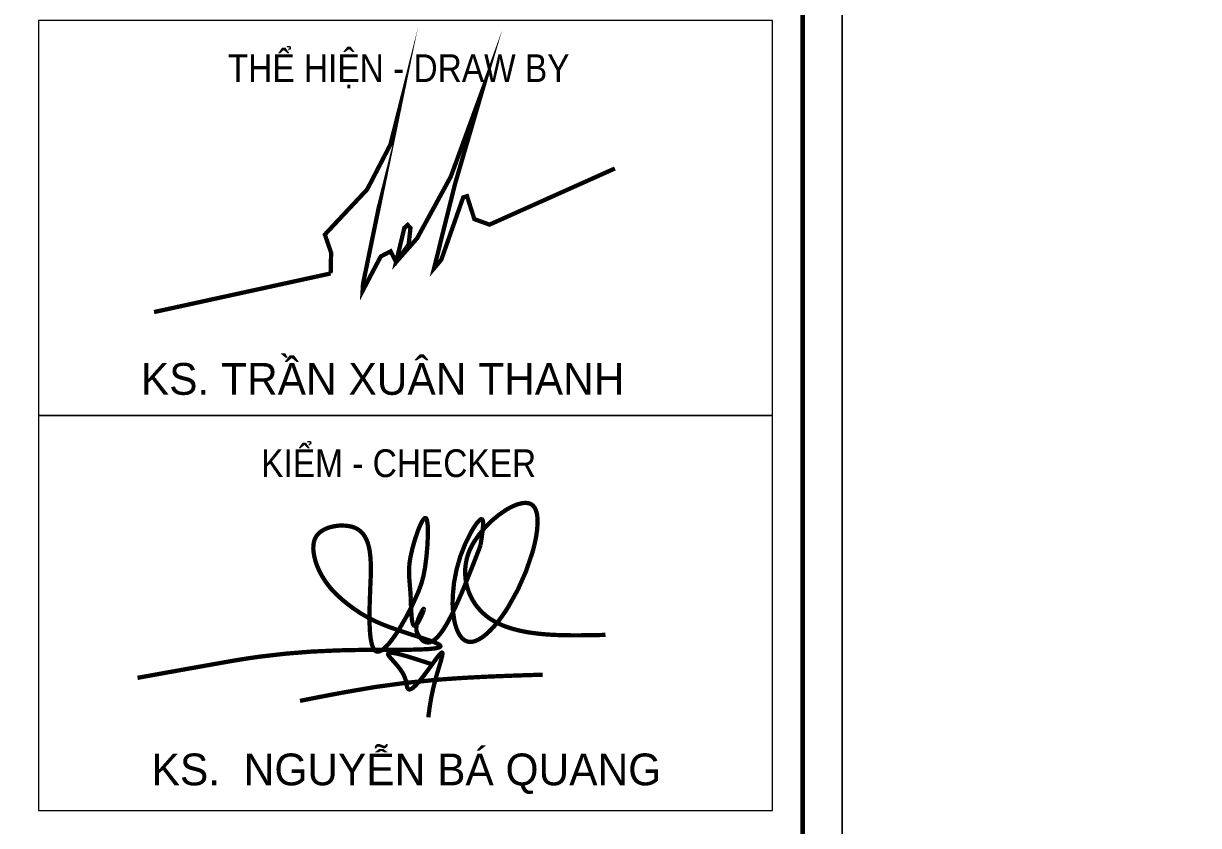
# Model space of a CAD drawing. Header units: millimetres. Extents: x -295047 to 29144, y -724756 to -246879.
# Drawn here: x -125167 to -122206, y -355826 to -353805 of the extents above; entities that cross this region are included whole.
import ezdxf
from ezdxf.enums import TextEntityAlignment as Align

# ---------------------------------------------------------------- set-up
doc = ezdxf.new("R2010")
doc.units = ezdxf.units.MM
doc.header["$MEASUREMENT"] = 0
doc.layers.get('Defpoints').update_dxf_attribs({"color": 1})
for name, color, linetype, lineweight in [('Khungten_LCDI', 7, 'Continuous', 5), ('LC ISO', 153, 'Continuous', 13), ('LC Net dam 1', 30, 'Continuous', 30), ('LC Net thay', 7, 'Continuous', 25), ('LC Text1', 3, 'Continuous', 20)]:
    doc.layers.add(name, color=color, linetype=linetype, lineweight=lineweight)
doc.styles.add('Khungten', font='VHAVAN_1.TTF', dxfattribs={"width": 0.9, "height": 5000})
doc.styles.add('Title', font='VHBLACK_1.TTF', dxfattribs={"width": 0.8})
doc.styles.add('VNAVANTH', font='VHAVANB_1.TTF', dxfattribs={"width": 0.6})

# ---------------------------------------------------------------- blocks, each defined once
blk = doc.blocks.new('NGUYEN BA QUANG')
at = {"layer": 'LC ISO', "const_width": 54}
for points in [[(906.2, 1113.7, 0.006821), (929.4, 1272.3, 0.011774), (936.5, 1340.2, 0.026266), (938.3, 1394.3, 0.052103), (935.1, 1423.1, 0.076783), (930.4, 1435.6, 0.163971), (923.4, 1442.2, 0.170042), (913.9, 1442.3, 0.080479), (902.1, 1436.2, 0.05585), (880.7, 1416.8, 0.031056), (847.1, 1374.6, 0.025203), (790.7, 1285.5, 0.116129), (556.2, 475.6, 0.061974), (575.5, 166.5, 0.045365), (610.1, 47.1, 0.070676), (659.9, -41.2, 0.091415), (709.7, -85.6, 0.146905), (783.4, -103.8, 0.068448), (832.9, -94.8, 0.049636), (885.5, -72, 0.053986), (978.4, -6, 0.029209), (1055.8, 69.2, 0.021304), (1134.1, 162, 0.025491), (1250.1, 328.6, 0.068873), (1560.7, 1026.7, 0.01773), (1596.4, 1171, 0.037697), (1623.7, 1368.2, 0.029037), (1623.5, 1452.9, 0.04288), (1612.7, 1525.1, 0.066726), (1590.4, 1582.5, 0.100495), (1555.7, 1622.7, 0.111871), (1507.8, 1643.6, 0.054631), (1469.3, 1647.1, 0.041179), (1426.4, 1642.8, 0.04561), (1355.3, 1622.8, 0.04967), (1224.9, 1557.6, 0.109429), (829.1, 1164.4, 0.05047), (753.2, 1012.3, 0.368126), (1079, 155.7, 0.040655), (1222.6, 89.6, 0.031441), (1382.6, 41.7, 0.023503), (1556.5, 9.5, 0.017084), (1741.9, -9.9, 0.011936), (1936.4, -19.2, 0.009133), (2205.5, -20.7, 0.002915), (2480.4, -15.7)], [(-3415.7, -556.8, -0.001023), (-2230.7, -344.8, -0.008385), (-1868.5, -289.1, -0.026114), (-905.3, -211.7, -0.007166), (-491, -204.5, 0.001773), (-48.7, -203.1, 0.009736), (199.6, -197, 0.025773), (331.4, -185.5, 0.054465), (383.5, -173.3, 0.09183), (396.7, -165.6, 0.386262), (398.9, -151.6, 0.129793), (378.7, -134.7, 0.036801), (321.1, -107.8, 0.016128), (183.8, -59.2, -0.006736), (-183, 61.7, -0.023924), (-416.4, 154.4, -0.046785), (-684, 310.3, -0.041509), (-918.5, 503.5, -0.092678), (-1135.5, 812.5, -0.077778), (-1198.6, 1035.1, -0.070106), (-1195.6, 1141.5, -0.201572), (-1106.3, 1285.7, -0.091887), (-982.2, 1343.1, -0.118851), (-731.8, 1351.4, -0.227561), (-542.7, 1207.8, -0.055716), (-508.2, 1120.8, -0.035741), (-487.5, 1019, -0.022757), (-477.7, 904.5, -0.018678), (-477.3, 714.1, 0.005361), (-492.6, 294.1, 0.022501), (-487, 24.8, 0.024956), (-473.8, -85.5, 0.051878), (-451.3, -168.9, 0.084004), (-427.3, -208.9, 0.302699), (-372.2, -224.1, 0.091028), (-330.8, -203.5, 0.045769), (-284.8, -164, 0.031407), (-218.3, -87.2, 0.026473), (-113.7, 65.9, 0.038878), (123.9, 530.3, 0.063388), (206.6, 831.3, 0.030377), (242.6, 1235.6, 0.019395), (241.4, 1350.4, 0.050857), (230.7, 1429.4, 0.089259), (221.3, 1450.7, 0.446193), (201.7, 1454.4, 0.08967), (185, 1437.6, 0.048315), (156.2, 1388, 0.024568), (114.2, 1287.6, 0.037087), (24.4, 971.1, 0.06811), (6.6, 722, 0.007404), (18.9, 571.5, -0.009821), (27, 442.2, 0.013775), (37.8, 214.3, 0.023991), (45.7, 153.7, 0.068642), (58.1, 112.5, 0.168495), (71.3, 98.6, 0.190472), (82.2, 99.1, 0.135753), (102.2, 116.5, 0.042547), (133.1, 164.9, 0.037247), (184.8, 280.2, 0.083462), (192.1, 310.4, 0.752396), (188.6, 311.1, 0.077103), (169.9, 286.4, 0.067778), (106.3, 134.9, 0.079642), (97.1, 52.1, 0.07615), (107.2, 11.8, 0.090818), (167.6, -77.4, 0.162992), (232.5, -110.7, 0.134535), (287, -101.2, 0.046135), (314.9, -85.3, 0.0589), (372.2, -33.2, 0.033446), (431.1, 43.6, 0.020493), (491.5, 142.2, 0.018931), (584.4, 324.6, 0.012315), (711.6, 617, 0.006262), (906.2, 1113.7)], [(273.5, -379.6, 0.002584), (98.7, -322.5, 0.004829), (-9.1, -289, 0.009549), (-103.9, -262.4, 0.02019), (-180.3, -245.5, 0.020391), (-210, -241.5, 0.037792), (-233.2, -241, 0.083891), (-249.2, -244.3, 0.129866), (-256, -249.5, 0.170647), (-258.2, -257.2, 0.074142), (-256.9, -263.7, 0.04333), (-253.4, -271.5, 0.038982), (-240.5, -290.4, 0.018381), (-209.4, -326.7, -0.006145), (-154.9, -387.9, -0.017161), (-111.6, -442, -0.029179), (-72.3, -501.6, -0.056277), (-39.2, -576.8, -0.025416), (-31.1, -610.1, -0.003247), (-23.5, -651.6, 0.033316), (-17.6, -676.8, 0.055631), (-12.2, -689.2, 0.087521), (-5.3, -697.5, 0.15828), (7.9, -702.8, 0.07777), (18.4, -701.8, 0.051495), (30.2, -697.5, 0.04838), (49.9, -685.5, 0.02792), (71.8, -667.4, 0.021215), (103.8, -635.4, 0.012757), (138.1, -596.1, 0.011354), (192.2, -528, 0.005945), (264.6, -430.2, -0.007904), (359.7, -300.6, -0.011483), (384.4, -269.8, -0.027823), (404.1, -248.6, -0.066961), (415, -240.1, -0.123545), (420.4, -238.5, -0.248584), (424, -240.3, -0.12084), (425.8, -245.7, -0.064597), (425.6, -259.8, -0.027008), (420.6, -288.5, -0.011306), (411.2, -326.3, -0.007085), (384, -419.4, 0.007773), (340.1, -568.9, 0.03162), (265.6, -923, 0.004795), (247.8, -1054.9)], [(-1368.1, -846.6, -0.004051), (-800.5, -737.2, -0.026384), (342.3, -582.4, -0.006339), (726.2, -555.6, -0.004215), (1111.1, -537, -0.002629), (1689.4, -517.1)]]:
    blk.add_lwpolyline(points, format="xyb", dxfattribs=at)
blk = doc.blocks.new('lcdi KC')
at = {"layer": 'Defpoints', "lineweight": 0}
blk.add_lwpolyline([(-1200, -14850), (-1200, 14850), (40800, 14850), (40800, -14850)], close=True, dxfattribs=at)
at = {"layer": 'Khungten_LCDI', "color": 5, "lineweight": 25}
blk.add_line((40600, -14650), (40600, 14650), dxfattribs=at)
at = {"layer": 'Khungten_LCDI', "color": 5, "lineweight": 60}
blk.add_lwpolyline([(0, -14650), (0, 14650), (40600, 14650), (40600, -14650)], close=True, dxfattribs=at)
at = {"layer": 'Khungten_LCDI', "color": 9, "lineweight": 15}
for points in [[(36750, -5526.4), (40450, -5526.4), (40450, -3535.5), (36750, -3535.5)], [(36750, -7517.3), (40450, -7517.3), (40450, -5526.4), (36750, -5526.4)]]:
    blk.add_lwpolyline(points, close=True, dxfattribs=at)
at = {"layer": 'LC ISO', "const_width": 21.6}
for points in [[(38222.9, -4809.9), (38225.2, -4705.6), (38193.8, -4613.8), (38407, -4386.4), (38523.8, -4160.7), (38558.7, -4023.6), (38386, -4862.2), (38384, -4897.8), (38424.1, -4821.6), (38475.4, -4724.4), (38525, -4698.5), (38553, -4752.3), (38615.8, -4664.1), (38625.2, -4581.2), (38611.2, -4565.5), (38594.2, -4580.7), (38553, -4752.3), (38659, -4632.2), (38828.4, -4321.7), (38987.1, -3888.2), (38849.7, -4359), (38748.8, -4764.1), (38743.8, -4784.4), (38780.6, -4740.5), (38890.8, -4426.6), (38910.2, -4420.4), (38947.2, -4536.3), (39023.4, -4563.8), (39655.2, -4280.9)], [(37332.9, -5004.5), (38222.9, -4809.9)]]:
    blk.add_lwpolyline(points, dxfattribs=at)
at = {"layer": 'LC Net dam 1', "xscale": 0.4, "yscale": 0.4, "zscale": 0.4}
blk.add_blockref('NGUYEN BA QUANG', (38615.8, -6625.3), dxfattribs=at)
at = {"color": 7, "style": 'Khungten', "width": 0.9}
for s, p in [('thÓ hiÖn - draw by', (38565.6, -3845.4)), ('kiÓm - checker', (38565.6, -5836.3))]:
    blk.add_text(s, height=140, dxfattribs=at).set_placement(p, align=Align.CENTER)
at = {"color": 7, "style": 'VNAVANTH'}
for s, p in [('ks. TRÇN XU¢N THANH ', (38514.7, -5421.4)), ('ks.  NGUYÔN B¸ QUANG', (38604.8, -7389.6))]:
    blk.add_text(s, height=160, dxfattribs=at).set_placement(p, align=Align.CENTER)
at = {"color": 7, "style": 'Khungten', "width": 0.8}
for tag, p in [('REVISION', (39498.8, -10746.3)), ('NGAYHT', (39546.1, -11609.4))]:
    blk.add_attdef(tag, text='', height=200, dxfattribs=at).set_placement(p, align=Align.CENTER)
at = {"layer": 'LC Text1', "style": 'Title', "width": 1.485915}
for tag, p, p2 in [('TENBANVE1', (36912.7, -8885.8), (40339.1, -8885.8)), ('TENBANVE2', (36912.7, -9562.5), (40339.1, -9562.5))]:
    blk.add_attdef(tag, text='', height=250, dxfattribs=at).set_placement(p, p2, align=Align.FIT)
at = {"layer": 'LC Text1', "style": 'Title', "width": 0.7}
blk.add_attdef('SOBANVE', text='', height=250, dxfattribs=at).set_placement((39562, -13896.2), align=Align.CENTER)

msp = doc.modelspace()

# ---------------------------------------------------------------- block references
at = {"layer": 'LC Net thay'}
for p, xscale, yscale, zscale in [((-143504.2, -352030.3), 0.5000000000000013, 0.5000000000000013, 0.5000000000000013), ((-122144.2, -356485.3), 0.8, 0.8, 0.8)]:
    msp.add_blockref('lcdi KC', p, dxfattribs=dict(at, xscale=xscale, yscale=yscale, zscale=zscale))

doc.saveas('drawing.dxf')
